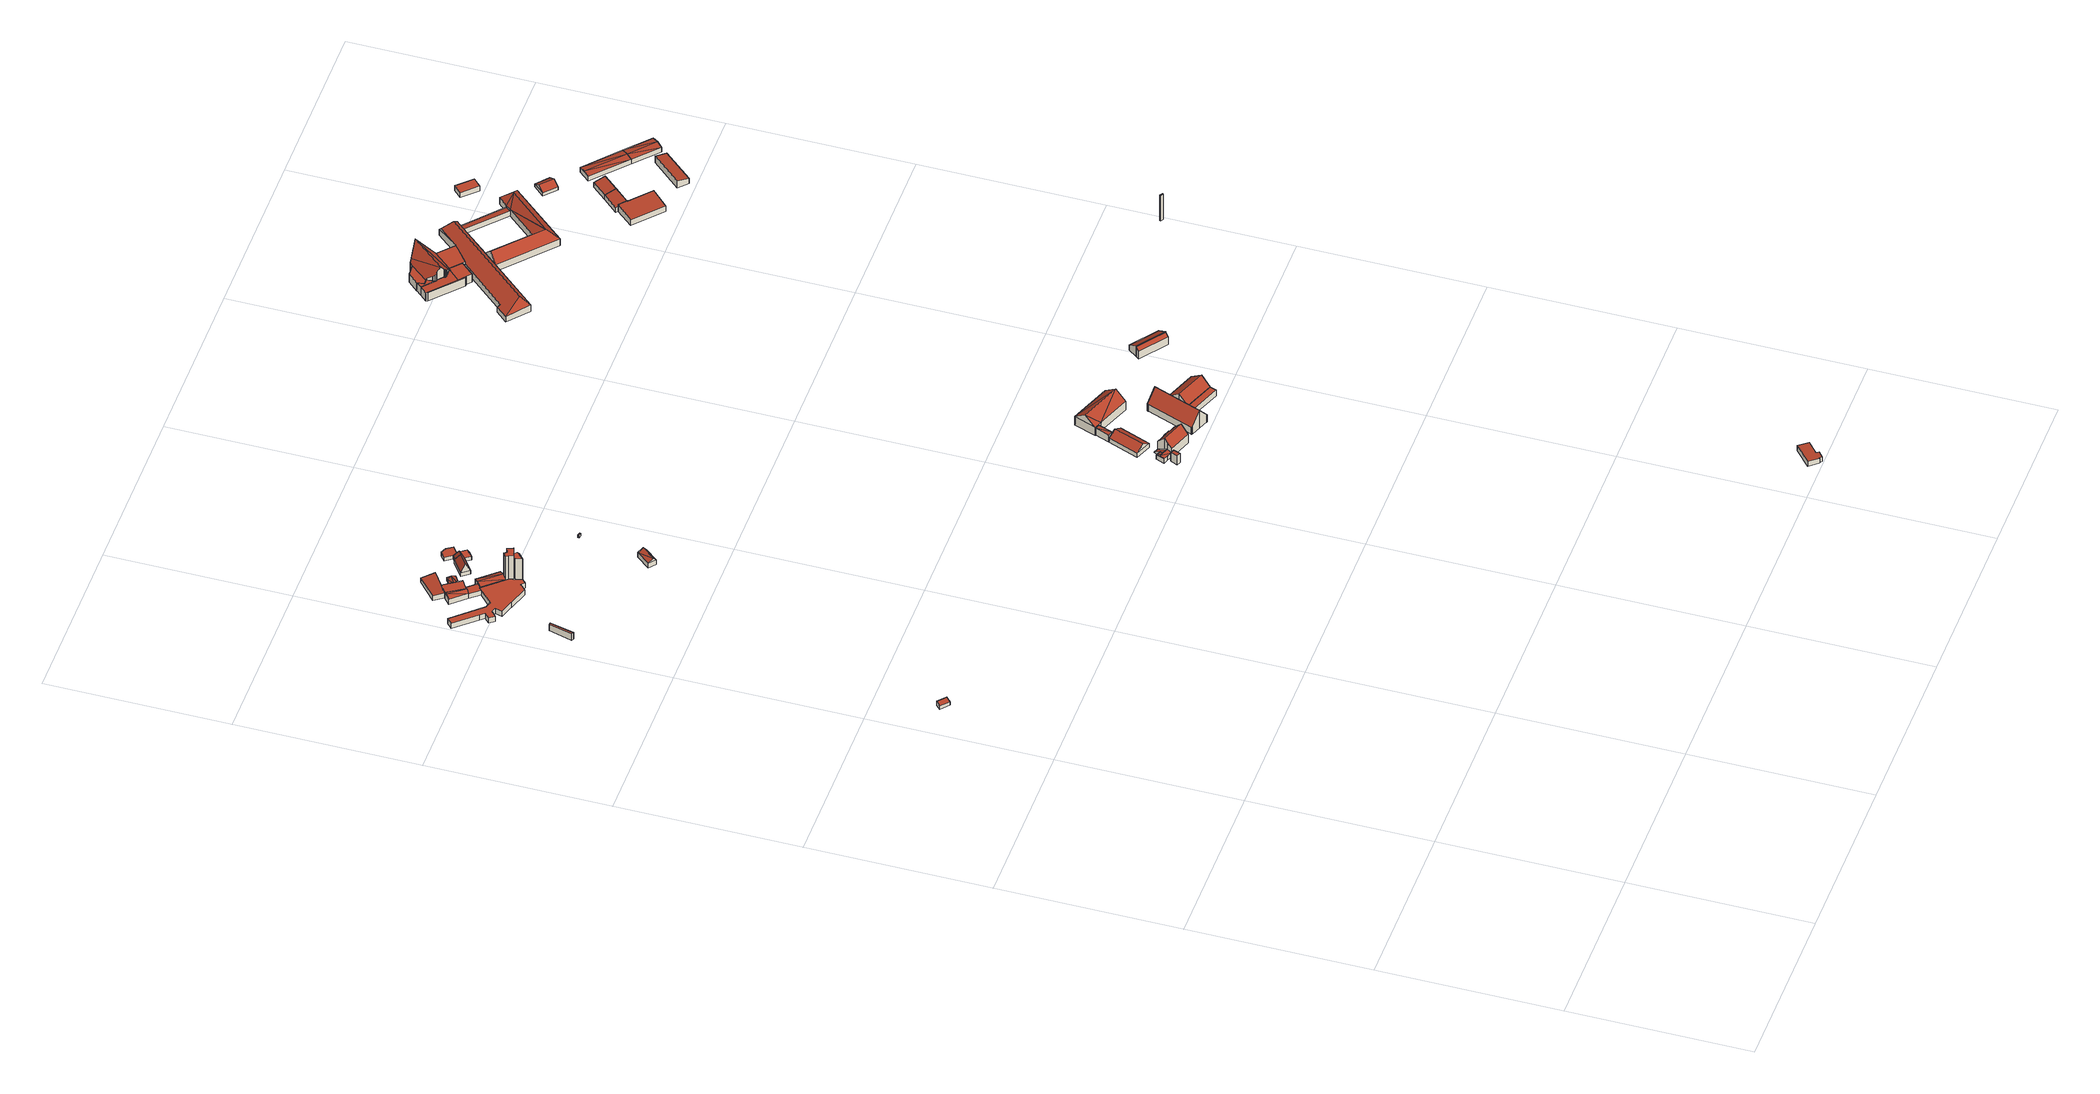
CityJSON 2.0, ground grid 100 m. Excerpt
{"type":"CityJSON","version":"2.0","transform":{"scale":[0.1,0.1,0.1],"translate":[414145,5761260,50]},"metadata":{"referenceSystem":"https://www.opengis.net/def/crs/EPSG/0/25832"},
"CityObjects":{
"building1":{"type":"Building","attributes":{"Gemeindeschluessel":"05570044","Geometrietyp2DReferenz":"3000","function":"31001_9998","roofType":"2100","measuredHeight":2.93},"geometry":[{"type":"Solid","lod":"2","boundaries":[[[[0,1,2,3]],[[4,5,1,0]],[[6,7,5,4]],[[3,2,7,6]],[[4,0,3,6]],[[1,5,7,2]]]],"semantics":{"surfaces":[{"type":"WallSurface"},{"type":"RoofSurface"},{"type":"GroundSurface"}],"values":[[0,0,0,0,1,2]]}}]},
"building2":{"type":"Building","attributes":{"Gemeindeschluessel":"05570044","Geometrietyp2DReferenz":"3000","function":"51009_1610","roofType":"2100","measuredHeight":4.32},"geometry":[{"type":"Solid","lod":"2","boundaries":[[[[8,9,10,11]],[[12,13,9,8]],[[14,15,13,12]],[[11,10,15,14]],[[12,8,11,14]],[[9,13,15,10]]]],"semantics":{"surfaces":[{"type":"WallSurface"},{"type":"RoofSurface"},{"type":"GroundSurface"}],"values":[[0,0,0,0,1,2]]}}]},
"building3":{"type":"Building","attributes":{"Gemeindeschluessel":"05570044","Geometrietyp2DReferenz":"3000","function":"31001_2000","roofType":"1000","measuredHeight":3.44},"address":[{"country":"Germany","locality":"Telgte","thoroughfareNumber":"12","thoroughfareName":"Lauheide"}],"geometry":[{"type":"Solid","lod":"2","boundaries":[[[[16,17,18,19]],[[20,21,17,16]],[[22,23,21,20]],[[24,25,23,22]],[[26,27,25,24]],[[28,29,27,26]],[[30,31,29,28]],[[32,33,31,30]],[[34,35,33,32]],[[36,37,35,34]],[[38,39,37,36]],[[40,41,39,38]],[[42,43,41,40]],[[44,45,43,42]],[[46,47,45,44]],[[48,49,47,46]],[[50,51,49,48]],[[52,53,51,50]],[[54,55,53,52]],[[56,57,55,54]],[[58,59,57,56]],[[19,18,59,58]],[[56,54,52,50,48,46,44,42,40,38,36,34,32,30,28,26,24,22,20,16,19,58]],[[17,21,23,25,27,29,31,33,35,37,39,41,43,45,47,49,51,53,55,57,59,18]]]],"semantics":{"surfaces":[{"type":"WallSurface"},{"type":"RoofSurface"},{"type":"GroundSurface"}],"values":[[0,0,0,0,0,0,0,0,0,0,0,0,0,0,0,0,0,0,0,0,0,0,1,2]]}}]},
"building4":{"type":"Building","attributes":{"Gemeindeschluessel":"05570044","Geometrietyp2DReferenz":"3000","function":"31001_2740"},"children":["building4-1","building4-2"]},
"building4-1":{"type":"BuildingPart","attributes":{"roofType":"3100","measuredHeight":4.84},"parents":["building4"],"geometry":[{"type":"Solid","lod":"2","boundaries":[[[[60,61,62,63,64]],[[65,66,67,68,69]],[[64,63,66,65]],[[60,70,69]],[[65,71,64]],[[70,60,64]],[[64,71,70]],[[69,70,71]],[[71,65,69]],[[62,67,66,63]],[[61,60,69,68]],[[67,62,61,68]]]],"semantics":{"surfaces":[{"type":"WallSurface"},{"type":"RoofSurface"},{"type":"GroundSurface"},{"type":"ClosureSurface"}],"values":[[0,0,0,0,0,1,1,1,1,2,0,3]]}}]},
"building4-2":{"type":"BuildingPart","attributes":{"roofType":"1000","measuredHeight":3},"parents":["building4"],"geometry":[{"type":"Solid","lod":"2","boundaries":[[[[72,37,73,74]],[[75,35,37,72]],[[76,33,35,75]],[[68,67,33,76]],[[77,78,62,61]],[[74,73,78,77]],[[61,68,76,75,72,74,77]],[[37,35,33,67,62,78,73]],[[67,68,61,62]]]],"semantics":{"surfaces":[{"type":"WallSurface"},{"type":"RoofSurface"},{"type":"GroundSurface"},{"type":"ClosureSurface"}],"values":[[0,0,0,0,0,0,1,2,3]]}}]},
"building5":{"type":"Building","attributes":{"Gemeindeschluessel":"05570044","Geometrietyp2DReferenz":"3000","function":"31001_2000","roofType":"1000","measuredHeight":3.33},"geometry":[{"type":"Solid","lod":"2","boundaries":[[[[79,80,81,82]],[[83,84,80,79]],[[85,86,84,83]],[[87,88,86,85]],[[89,90,88,87]],[[91,92,90,89]],[[93,94,92,91]],[[82,81,94,93]],[[91,89,87,85,83,79,82,93]],[[80,84,86,88,90,92,94,81]]]],"semantics":{"surfaces":[{"type":"WallSurface"},{"type":"RoofSurface"},{"type":"GroundSurface"}],"values":[[0,0,0,0,0,0,0,0,1,2]]}}]},
"building6":{"type":"Building","attributes":{"Gemeindeschluessel":"05570044","Geometrietyp2DReferenz":"3000","function":"31001_2000","roofType":"2100","measuredHeight":3.31},"geometry":[{"type":"Solid","lod":"2","boundaries":[[[[95,96,97,98]],[[99,100,96,95]],[[101,102,100,99]],[[103,104,102,101]],[[105,106,104,103]],[[107,108,106,105]],[[98,97,108,107]],[[107,105,103,101,99,95,98]],[[96,100,102,104,106,108,97]]]],"semantics":{"surfaces":[{"type":"WallSurface"},{"type":"RoofSurface"},{"type":"GroundSurface"}],"values":[[0,0,0,0,0,0,0,1,2]]}}]},
"building7":{"type":"Building","attributes":{"Gemeindeschluessel":"05570044","Geometrietyp2DReferenz":"3000","function":"31001_2000"},"children":["building7-1","building7-2","building7-3"]},
"building7-1":{"type":"BuildingPart","attributes":{"roofType":"1000","measuredHeight":19.24},"parents":["building7"],"geometry":[{"type":"Solid","lod":"2","boundaries":[[[[109,110,111,112,113]],[[114,115,116,110,109]],[[117,118,119,120,121,122]],[[123,124,118,117]],[[125,126,124,123]],[[127,128,129,126,125]],[[125,123,117,122,114,109,113,130,131,127]],[[110,116,119,118,124,126,129,111]],[[115,114,122,121]],[[119,116,115,120]],[[115,121,120]],[[130,113,112]],[[128,127,131]],[[111,129,128,112]],[[128,131,130,112]]]],"semantics":{"surfaces":[{"type":"WallSurface"},{"type":"RoofSurface"},{"type":"GroundSurface"},{"type":"ClosureSurface"}],"values":[[0,0,0,0,0,0,1,2,0,3,3,0,0,3,3]]}}]},
"building7-2":{"type":"BuildingPart","attributes":{"roofType":"3100","measuredHeight":4.72},"parents":["building7"],"geometry":[{"type":"Solid","lod":"2","boundaries":[[[[120,119,132,133]],[[134,135,116,115]],[[136,137,135,134]],[[138,139,137,136]],[[133,132,139,138]],[[133,138,140]],[[141,142,140,138]],[[121,140,142,115]],[[142,134,115]],[[140,121,120,133]],[[141,138,136]],[[142,141,136,134]],[[119,116,135,137,139,132]],[[119,120,115,116]],[[121,115,120]]]],"semantics":{"surfaces":[{"type":"WallSurface"},{"type":"RoofSurface"},{"type":"GroundSurface"},{"type":"ClosureSurface"}],"values":[[0,0,0,0,0,1,1,1,1,0,0,0,2,3,3]]}}]},
"building7-3":{"type":"BuildingPart","attributes":{"roofType":"5000","measuredHeight":20.16},"parents":["building7"],"geometry":[{"type":"Solid","lod":"2","boundaries":[[[[143,144,145,146]],[[147,148,144,143]],[[112,111,148,147]],[[146,145,129,128]],[[130,112,147,143,149,150]],[[143,146,149]],[[128,131,150,149,146]],[[144,148,111,129,145]],[[111,112,128,129]],[[150,131,130]],[[130,131,128,112]]]],"semantics":{"surfaces":[{"type":"WallSurface"},{"type":"RoofSurface"},{"type":"GroundSurface"},{"type":"ClosureSurface"}],"values":[[0,0,0,0,1,1,1,2,3,0,3]]}}]},
"building8":{"type":"Building","attributes":{"Gemeindeschluessel":"05570044","Geometrietyp2DReferenz":"3000","function":"31001_2740","roofType":"5000","measuredHeight":2.68},"geometry":[{"type":"Solid","lod":"2","boundaries":[[[[151,152,153,154]],[[155,156,152,151]],[[157,158,156,155]],[[159,160,158,157]],[[161,162,160,159]],[[154,153,162,161]],[[157,163,159]],[[164,159,163]],[[155,151,163]],[[151,164,163]],[[151,154,161,164]],[[163,157,155]],[[164,161,159]],[[152,156,158,160,162,153]]]],"semantics":{"surfaces":[{"type":"WallSurface"},{"type":"RoofSurface"},{"type":"GroundSurface"}],"values":[[0,0,0,0,0,0,1,1,1,1,1,0,0,2]]}}]},
"building9":{"type":"Building","attributes":{"Gemeindeschluessel":"05570044","Geometrietyp2DReferenz":"3000","function":"31001_2740","roofType":"5000","measuredHeight":7.49},"geometry":[{"type":"Solid","lod":"2","boundaries":[[[[165,166,167,168]],[[169,170,166,165]],[[171,172,170,169]],[[173,174,172,171]],[[175,176,174,173]],[[177,178,176,175]],[[179,180,178,177]],[[181,182,180,179]],[[168,167,182,181]],[[177,175,183,184,185,186,187]],[[183,175,173,188]],[[173,171,188]],[[169,165,184]],[[169,184,183]],[[169,183,188]],[[188,171,169]],[[184,165,168,185]],[[185,168,181,186]],[[179,187,186,181]],[[187,179,177]],[[166,170,172,174,176,178,180,182,167]]]],"semantics":{"surfaces":[{"type":"WallSurface"},{"type":"RoofSurface"},{"type":"GroundSurface"}],"values":[[0,0,0,0,0,0,0,0,0,1,1,1,1,1,1,1,1,1,1,0,2]]}}]},
"building10":{"type":"Building","attributes":{"Gemeindeschluessel":"05570044","Geometrietyp2DReferenz":"3000","function":"31001_9998","roofType":"3100","measuredHeight":4.89},"geometry":[{"type":"Solid","lod":"2","boundaries":[[[[189,190,191,192]],[[193,194,190,189]],[[195,196,194,193]],[[192,191,196,195]],[[189,197,193]],[[195,198,192]],[[198,197,189]],[[189,192,198]],[[195,193,197]],[[197,198,195]],[[190,194,196,191]]]],"semantics":{"surfaces":[{"type":"WallSurface"},{"type":"RoofSurface"},{"type":"GroundSurface"}],"values":[[0,0,0,0,0,0,1,1,1,1,2]]}}]},
"building11":{"type":"Building","attributes":{"Gemeindeschluessel":"05570044","Geometrietyp2DReferenz":"3000","function":"51009_1610","roofType":"1000","measuredHeight":2.55},"geometry":[{"type":"Solid","lod":"2","boundaries":[[[[199,200,166,201]],[[202,203,200,199]],[[204,205,203,202]],[[206,207,205,204]],[[208,170,207,206]],[[201,166,170,208]],[[206,204,202,199,201,208]],[[200,203,205,207,170,166]]]],"semantics":{"surfaces":[{"type":"WallSurface"},{"type":"RoofSurface"},{"type":"GroundSurface"}],"values":[[0,0,0,0,0,0,1,2]]}}]},
"building12":{"type":"Building","attributes":{"Gemeindeschluessel":"05570044","Geometrietyp2DReferenz":"3000","function":"51002_1400","roofType":"5000","measuredHeight":1.79},"geometry":[{"type":"Solid","lod":"2","boundaries":[[[[209,210,211,212]],[[213,214,210,209]],[[215,216,214,213]],[[212,211,216,215]],[[217,215,213,218]],[[213,209,218]],[[218,209,212,217]],[[212,215,217]],[[210,214,216,211]]]],"semantics":{"surfaces":[{"type":"WallSurface"},{"type":"RoofSurface"},{"type":"GroundSurface"}],"values":[[0,0,0,0,1,1,1,1,2]]}}]},
"building13":{"type":"Building","attributes":{"Gemeindeschluessel":"05570044","Geometrietyp2DReferenz":"3000","function":"31001_9998","roofType":"2100","measuredHeight":6},"geometry":[{"type":"Solid","lod":"2","boundaries":[[[[219,220,221,222]],[[223,224,220,219]],[[225,226,224,223]],[[222,221,226,225]],[[223,219,222,225]],[[220,224,226,221]]]],"semantics":{"surfaces":[{"type":"WallSurface"},{"type":"RoofSurface"},{"type":"GroundSurface"}],"values":[[0,0,0,0,1,2]]}}]},
"building14":{"type":"Building","attributes":{"Gemeindeschluessel":"05570044","Geometrietyp2DReferenz":"3000","function":"31001_9998","roofType":"5000","measuredHeight":3.8},"geometry":[{"type":"Solid","lod":"2","boundaries":[[[[227,228,229,230]],[[231,232,228,227]],[[233,234,232,231]],[[235,236,234,233]],[[237,238,236,235]],[[239,240,238,237]],[[230,229,240,239]],[[241,242,231]],[[242,235,233,231]],[[237,230,239]],[[227,230,241]],[[230,242,241]],[[230,237,242]],[[241,231,227]],[[242,237,235]],[[228,232,234,236,238,240,229]]]],"semantics":{"surfaces":[{"type":"WallSurface"},{"type":"RoofSurface"},{"type":"GroundSurface"}],"values":[[0,0,0,0,0,0,0,1,1,1,1,1,1,0,0,2]]}}]},
"building15":{"type":"Building","attributes":{"Gemeindeschluessel":"05570044","Geometrietyp2DReferenz":"3000","function":"31001_9998","roofType":"2100","measuredHeight":3.74},"geometry":[{"type":"Solid","lod":"2","boundaries":[[[[243,240,229,244]],[[245,246,240,243]],[[247,248,246,245]],[[249,228,248,247]],[[244,229,228,249]],[[247,245,243,244,249]],[[240,246,248,228,229]]]],"semantics":{"surfaces":[{"type":"WallSurface"},{"type":"RoofSurface"},{"type":"GroundSurface"}],"values":[[0,0,0,0,0,1,2]]}}]},
"building16":{"type":"Building","attributes":{"Gemeindeschluessel":"05570044","Geometrietyp2DReferenz":"3000","function":"31001_3200","roofType":"2100","measuredHeight":3.47},"geometry":[{"type":"Solid","lod":"2","boundaries":[[[[250,251,252,253]],[[254,255,251,250]],[[256,257,255,254]],[[258,259,257,256]],[[260,261,259,258]],[[262,263,261,260]],[[264,265,263,262]],[[253,252,265,264]],[[262,260,258,256,254,250,253,264]],[[251,255,257,259,261,263,265,252]]]],"semantics":{"surfaces":[{"type":"WallSurface"},{"type":"RoofSurface"},{"type":"GroundSurface"}],"values":[[0,0,0,0,0,0,0,0,1,2]]}}]},
"building17":{"type":"Building","attributes":{"Gemeindeschluessel":"05570044","Geometrietyp2DReferenz":"3000","function":"31001_1000","roofType":"3100","measuredHeight":10.18},"geometry":[{"type":"Solid","lod":"2","boundaries":[[[[266,267,268,269]],[[270,271,267,266]],[[272,273,271,270]],[[274,275,273,272]],[[276,277,275,274]],[[278,279,277,276]],[[280,281,279,278]],[[282,283,281,280]],[[284,285,283,282]],[[286,287,285,284]],[[288,289,287,286]],[[269,268,289,288]],[[282,280,278,276,274,272,270,266,284]],[[269,288,286,284,266]],[[267,271,273,275,277,279,281,283,285,287,289,268]]]],"semantics":{"surfaces":[{"type":"WallSurface"},{"type":"RoofSurface"},{"type":"GroundSurface"}],"values":[[0,0,0,0,0,0,0,0,0,0,0,0,1,1,2]]}}]},
"building18":{"type":"Building","attributes":{"Gemeindeschluessel":"05570044","Geometrietyp2DReferenz":"3000","function":"31001_2700","roofType":"5000","measuredHeight":5.54},"geometry":[{"type":"Solid","lod":"2","boundaries":[[[[290,291,292,293]],[[294,295,291,290]],[[296,297,295,294]],[[298,299,297,296]],[[293,292,299,298]],[[300,290,293,298,301]],[[294,300,301,296]],[[290,300,294]],[[296,301,298]],[[291,295,297,299,292]]]],"semantics":{"surfaces":[{"type":"WallSurface"},{"type":"RoofSurface"},{"type":"GroundSurface"}],"values":[[0,0,0,0,0,1,1,0,0,2]]}}]},
"building19":{"type":"Building","attributes":{"Gemeindeschluessel":"05570044","Geometrietyp2DReferenz":"3000","function":"31001_2700","roofType":"3100","measuredHeight":5.08},"geometry":[{"type":"Solid","lod":"2","boundaries":[[[[302,303,304,305]],[[306,307,303,302]],[[308,309,307,306]],[[305,304,309,308]],[[302,310,306]],[[308,311,305]],[[311,310,302]],[[302,305,311]],[[306,310,311]],[[311,308,306]],[[303,307,309,304]]]],"semantics":{"surfaces":[{"type":"WallSurface"},{"type":"RoofSurface"},{"type":"GroundSurface"}],"values":[[0,0,0,0,0,0,1,1,1,1,2]]}}]},
"building20":{"type":"Building","attributes":{"Gemeindeschluessel":"05570044","Geometrietyp2DReferenz":"3000","function":"31001_2700","roofType":"5000","measuredHeight":10.45},"geometry":[{"type":"Solid","lod":"2","boundaries":[[[[312,313,314,315]],[[316,317,313,312]],[[318,319,317,316]],[[320,321,319,318]],[[322,323,321,320]],[[315,314,323,322]],[[324,312,315]],[[325,324,315]],[[318,316,324]],[[324,325,318]],[[322,320,318,325]],[[324,316,312]],[[325,315,322]],[[313,317,319,321,323,314]]]],"semantics":{"surfaces":[{"type":"WallSurface"},{"type":"RoofSurface"},{"type":"GroundSurface"}],"values":[[0,0,0,0,0,0,1,1,1,1,1,0,0,2]]}}]},
"building21":{"type":"Building","attributes":{"Gemeindeschluessel":"05570044","Geometrietyp2DReferenz":"3000","function":"31001_1100"},"address":[{"country":"Germany","locality":"Telgte","thoroughfareNumber":"3","thoroughfareName":"Lauheide"}],"children":["building21-1","building21-2"]},
"building21-1":{"type":"BuildingPart","attributes":{"roofType":"3100","measuredHeight":8.89},"parents":["building21"],"geometry":[{"type":"Solid","lod":"2","boundaries":[[[[326,327,328,329]],[[330,331,327,326]],[[332,333,331,330]],[[334,335,333,332]],[[336,337,335,334]],[[338,339,337,336]],[[330,326,329,340,341,332]],[[342,338,336,334,332,341]],[[343,328,327,331,333,335,337,339]],[[342,341,344]],[[339,338,342,344,343]],[[344,341,340]],[[328,343,344,340,329]]]],"semantics":{"surfaces":[{"type":"WallSurface"},{"type":"RoofSurface"},{"type":"GroundSurface"},{"type":"ClosureSurface"}],"values":[[0,0,0,0,0,0,1,1,2,0,3,0,3]]}}]},
"building21-2":{"type":"BuildingPart","attributes":{"roofType":"3100","measuredHeight":11.96},"parents":["building21"],"geometry":[{"type":"Solid","lod":"2","boundaries":[[[[339,338,345]],[[346,347,339,345]],[[348,349,347,346]],[[350,351,349,348]],[[352,353,351,350]],[[354,355,353,352]],[[356,357,355,354]],[[358,359,357,356]],[[360,361,359,358]],[[362,363,361,360]],[[364,365,363,362]],[[366,367,365,364]],[[368,369,367,366]],[[370,371,369,368]],[[372,373,371,370]],[[374,375,373,372]],[[376,327,375,374]],[[377,329,328,327,376]],[[370,368,366,364,362,360,358,356,372]],[[354,352,350,348,346,345,342,344,340,377,376,374,372,356]],[[343,339,347,349,351,353,355,357,359,361,363,365,367,369,371,373,375,327,328]],[[338,342,345]],[[329,377,340]],[[338,339,343,344,342]],[[343,328,329,340,344]]]],"semantics":{"surfaces":[{"type":"WallSurface"},{"type":"RoofSurface"},{"type":"GroundSurface"},{"type":"ClosureSurface"}],"values":[[0,0,0,0,0,0,0,0,0,0,0,0,0,0,0,0,0,0,1,1,2,0,0,3,3]]}}]},
"building22":{"type":"Building","attributes":{"Gemeindeschluessel":"05570044","Geometrietyp2DReferenz":"3000","function":"31001_9998","roofType":"1000","measuredHeight":3.85},"geometry":[{"type":"Solid","lod":"2","boundaries":[[[[378,379,380,381]],[[382,383,379,378]],[[384,385,383,382]],[[381,380,385,384]],[[382,378,381,384]],[[379,383,385,380]]]],"semantics":{"surfaces":[{"type":"WallSurface"},{"type":"RoofSurface"},{"type":"GroundSurface"}],"values":[[0,0,0,0,1,2]]}}]},
"building23":{"type":"Building","attributes":{"Gemeindeschluessel":"05570044","Geometrietyp2DReferenz":"3000","function":"51009_1610","roofType":"2100","measuredHeight":6.84},"geometry":[{"type":"Solid","lod":"2","boundaries":[[[[386,387,388,389]],[[390,391,387,386]],[[392,393,391,390]],[[389,388,393,392]],[[390,386,389,392]],[[387,391,393,388]]]],"semantics":{"surfaces":[{"type":"WallSurface"},{"type":"RoofSurface"},{"type":"GroundSurface"}],"values":[[0,0,0,0,1,2]]}}]},
"building24":{"type":"Building","attributes":{"Gemeindeschluessel":"05570044","Geometrietyp2DReferenz":"3000","function":"31001_9998","roofType":"2100","measuredHeight":7},"geometry":[{"type":"Solid","lod":"2","boundaries":[[[[394,395,393,396]],[[397,398,395,394]],[[399,388,398,397]],[[396,393,388,399]],[[397,394,396,399]],[[395,398,388,393]]]],"semantics":{"surfaces":[{"type":"WallSurface"},{"type":"RoofSurface"},{"type":"GroundSurface"}],"values":[[0,0,0,0,1,2]]}}]},
"building25":{"type":"Building","attributes":{"Gemeindeschluessel":"05570044","Geometrietyp2DReferenz":"3000","function":"31001_3080"},"children":["building25-1","building25-2","building25-3","building25-4"]},
"building25-1":{"type":"BuildingPart","attributes":{"roofType":"1000","measuredHeight":5.34},"parents":["building25"],"geometry":[{"type":"Solid","lod":"2","boundaries":[[[[400,401,402,403]],[[404,405,401,400]],[[406,407,405,404]],[[408,409,407,406]],[[410,411,409,408]],[[412,413,411,410]],[[414,415,413,412]],[[416,417,415,414]],[[418,419,417,416]],[[420,421,422,423]],[[403,402,421,420]],[[423,418,416,414,412,410,408,406,404,400,403,420]],[[401,405,407,409,411,413,415,417,419,422,421,402]],[[423,422,419,418]]]],"semantics":{"surfaces":[{"type":"WallSurface"},{"type":"RoofSurface"},{"type":"GroundSurface"},{"type":"ClosureSurface"}],"values":[[0,0,0,0,0,0,0,0,0,0,0,1,2,3]]}}]},
"building25-2":{"type":"BuildingPart","attributes":{"roofType":"1000","measuredHeight":5.34},"parents":["building25"],"geometry":[{"type":"Solid","lod":"2","boundaries":[[[[424,425,426,427]],[[428,429,430,431]],[[427,426,429,428]],[[431,432,424,427,428]],[[425,433,430,429,426]],[[430,433,432,431]],[[425,424,432,433]]]],"semantics":{"surfaces":[{"type":"WallSurface"},{"type":"RoofSurface"},{"type":"GroundSurface"},{"type":"ClosureSurface"}],"values":[[0,0,0,1,2,3,3]]}}]},
"building25-3":{"type":"BuildingPart","attributes":{"roofType":"1000","measuredHeight":5.34},"parents":["building25"],"geometry":[{"type":"Solid","lod":"2","boundaries":[[[[434,435,436,437]],[[438,439,435,434]],[[440,441,439,438]],[[431,430,441,440]],[[440,438,434,437,432,431]],[[433,436,435,439,441,430]],[[432,433,430,431]],[[437,436,433,432]]]],"semantics":{"surfaces":[{"type":"WallSurface"},{"type":"RoofSurface"},{"type":"GroundSurface"},{"type":"ClosureSurface"}],"values":[[0,0,0,0,1,2,3,3]]}}]},
"building25-4":{"type":"BuildingPart","attributes":{"roofType":"1000","measuredHeight":5.34},"parents":["building25"],"geometry":[{"type":"Solid","lod":"2","boundaries":[[[[423,422,425,424]],[[442,443,419,418]],[[444,445,443,442]],[[446,447,445,444]],[[448,449,447,446]],[[450,451,449,448]],[[452,453,451,450]],[[454,455,453,452]],[[456,457,455,454]],[[458,459,457,456]],[[460,461,459,458]],[[437,436,461,460]],[[437,460,458,456,454,452,450,448,446,444,442,418,423,424,432]],[[422,419,443,445,447,449,451,453,455,457,459,461,436,433,425]],[[418,419,422,423]],[[432,433,436,437]],[[424,425,433,432]]]],"semantics":{"surfaces":[{"type":"WallSurface"},{"type":"RoofSurface"},{"type":"GroundSurface"},{"type":"ClosureSurface"}],"values":[[0,0,0,0,0,0,0,0,0,0,0,0,1,2,3,3,3]]}}]},
"building26":{"type":"Building","attributes":{"name":"Waldfriedhof Lauheide","Gemeindeschluessel":"05570044","Geometrietyp2DReferenz":"3000","function":"31001_3080","roofType":"5000","measuredHeight":9.37},"address":[{"country":"Germany","locality":"Telgte","thoroughfareNumber":"5","thoroughfareName":"Lauheide"}],"geometry":[{"type":"Solid","lod":"2","boundaries":[[[[462,463,464,465]],[[466,467,463,462]],[[468,469,467,466]],[[470,471,469,468]],[[472,473,471,470]],[[474,475,473,472]],[[476,477,475,474]],[[478,479,477,476]],[[480,481,479,478]],[[482,483,481,480]],[[484,485,483,482]],[[465,464,485,484]],[[486,465,487]],[[474,472,488,489]],[[474,489,486,487,484,482,480,478,476]],[[488,470,468,466,462,465,486,489]],[[470,488,472]],[[484,487,465]],[[463,467,469,471,473,475,477,479,481,483,485,464]]]],"semantics":{"surfaces":[{"type":"WallSurface"},{"type":"RoofSurface"},{"type":"GroundSurface"}],"values":[[0,0,0,0,0,0,0,0,0,0,0,0,1,1,1,1,0,0,2]]}}]},
"building27":{"type":"Building","attributes":{"Gemeindeschluessel":"05570044","Geometrietyp2DReferenz":"3000","function":"31001_3043"},"children":["building27-1","building27-2","building27-3"]},
"building27-1":{"type":"BuildingPart","attributes":{"roofType":"1000","measuredHeight":5.39},"parents":["building27"],"geometry":[{"type":"Solid","lod":"2","boundaries":[[[[406,490,491,492]],[[404,493,490,406]],[[400,494,493,404]],[[403,495,494,400]],[[420,496,495,403]],[[497,498,496,420]],[[499,500,498,497]],[[497,420,403,400,404,406,492,499]],[[490,493,494,495,496,498,500,491]],[[492,491,500,499]]]],"semantics":{"surfaces":[{"type":"WallSurface"},{"type":"RoofSurface"},{"type":"GroundSurface"},{"type":"ClosureSurface"}],"values":[[0,0,0,0,0,0,0,1,2,3]]}}]},
"building27-2":{"type":"BuildingPart","attributes":{"roofType":"3100","measuredHeight":12.82},"parents":["building27"],"geometry":[{"type":"Solid","lod":"2","boundaries":[[[[434,501,502,503]],[[437,504,501,434]],[[460,505,504,437]],[[458,506,505,460]],[[456,507,506,458]],[[454,508,507,456]],[[452,509,508,454]],[[450,510,509,452]],[[448,511,510,450]],[[446,512,511,448]],[[444,513,512,446]],[[418,514,513,444]],[[416,515,514,418]],[[414,516,515,416]],[[412,517,516,414]],[[410,518,517,412]],[[408,519,518,410]],[[492,491,519,408]],[[520,521,500,499]],[[522,523,521,520]],[[524,525,523,522]],[[526,527,525,524]],[[528,529,527,526]],[[530,531,529,528]],[[532,533,534,503,530,535,536,537,538]],[[539,540,541,542,543,544,545,546,538,537]],[[540,539,547,548]],[[549,550,499,492,551,552,553,554,555,556,557,558,548,547]],[[558,557,444,446]],[[541,540,548,558,446,448]],[[557,556,418,444]],[[556,555,416,418]],[[555,554,414,416]],[[554,553,412,414]],[[553,552,410,412]],[[552,551,408,410]],[[551,492,408]],[[550,549,522,520]],[[550,520,499]],[[549,547,539,537,524,522]],[[546,545,456,458]],[[532,538,546,458,460]],[[545,544,454,456]],[[544,543,452,454]],[[543,542,450,452]],[[542,541,448,450]],[[537,536,526,524]],[[536,535,528,526]],[[535,530,528]],[[534,434,503]],[[534,533,437,434]],[[533,532,460,437]],[[501,504,505,506,507,508,509,510,511,512,513,514,515,516,517,518,519,491,500,521,523,525,527,529,531,502]],[[499,500,491,492]],[[503,502,531,530]]]],"semantics":{"surfaces":[{"type":"WallSurface"},{"type":"RoofSurface"},{"type":"GroundSurface"},{"type":"ClosureSurface"}],"values":[[0,0,0,0,0,0,0,0,0,0,0,0,0,0,0,0,0,0,0,0,0,0,0,0,1,1,1,1,0,0,0,0,0,0,0,0,0,0,0,0,0,0,0,0,0,0,0,0,0,0,0,0,2,3,3]]}}]},
"building27-3":{"type":"BuildingPart","attributes":{"roofType":"1000","measuredHeight":5.39},"parents":["building27"],"geometry":[{"type":"Solid","lod":"2","boundaries":[[[[438,559,560,561]],[[503,502,559,438]],[[562,563,531,530]],[[561,560,563,562]],[[530,503,438,561,562]],[[559,502,531,563,560]],[[530,531,502,503]]]],"semantics":{"surfaces":[{"type":"WallSurface"},{"type":"RoofSurface"},{"type":"GroundSurface"},{"type":"ClosureSurface"}],"values":[[0,0,0,0,1,2,3]]}}]},
"building28":{"type":"Building","attributes":{"Gemeindeschluessel":"05570044","Geometrietyp2DReferenz":"3000","function":"31001_3080","roofType":"5000","measuredHeight":9.47},"geometry":[{"type":"Solid","lod":"2","boundaries":[[[[564,565,566,567]],[[568,569,565,564]],[[570,571,569,568]],[[572,573,571,570]],[[574,575,573,572]],[[576,577,575,574]],[[578,579,577,576]],[[567,566,579,578]],[[580,578,576,581]],[[576,574,581]],[[581,574,572]],[[581,572,570]],[[580,581,570]],[[582,580,570]],[[570,568,582]],[[582,568,564,583]],[[564,567,583]],[[582,583,567,578,580]],[[565,569,571,573,575,577,579,566]]]],"semantics":{"surfaces":[{"type":"WallSurface"},{"type":"RoofSurface"},{"type":"GroundSurface"}],"values":[[0,0,0,0,0,0,0,0,1,1,1,1,1,1,1,1,0,1,2]]}}]},
"building29":{"type":"Building","attributes":{"Gemeindeschluessel":"05570044","Geometrietyp2DReferenz":"3000","function":"31001_3080","roofType":"2100","measuredHeight":3.48},"geometry":[{"type":"Solid","lod":"2","boundaries":[[[[584,585,586,587]],[[588,589,585,584]],[[590,573,589,588]],[[591,571,573,590]],[[587,586,571,591]],[[590,588,584,587,591]],[[585,589,573,571,586]]]],"semantics":{"surfaces":[{"type":"WallSurface"},{"type":"RoofSurface"},{"type":"GroundSurface"}],"values":[[0,0,0,0,0,1,2]]}}]},
"building30":{"type":"Building","attributes":{"Gemeindeschluessel":"05570044","Geometrietyp2DReferenz":"3000","function":"51002_1400","roofType":"1000","measuredHeight":17.14},"geometry":[{"type":"Solid","lod":"2","boundaries":[[[[592,593,594,595]],[[596,597,593,592]],[[598,599,597,596]],[[595,594,599,598]],[[596,592,595,598]],[[593,597,599,594]]]],"semantics":{"surfaces":[{"type":"WallSurface"},{"type":"RoofSurface"},{"type":"GroundSurface"}],"values":[[0,0,0,0,1,2]]}}]},
"building31":{"type":"Building","attributes":{"Gemeindeschluessel":"05570044","Geometrietyp2DReferenz":"3000","function":"51009_1611","roofType":"2100","measuredHeight":4.89},"geometry":[{"type":"Solid","lod":"2","boundaries":[[[[600,601,602,603]],[[604,605,601,600]],[[606,607,605,604]],[[608,609,607,606]],[[610,611,609,608]],[[612,613,611,610]],[[603,602,613,612]],[[610,608,606,604,600,603,612]],[[601,605,607,609,611,613,602]]]],"semantics":{"surfaces":[{"type":"WallSurface"},{"type":"RoofSurface"},{"type":"GroundSurface"}],"values":[[0,0,0,0,0,0,0,1,2]]}}]},
"building32":{"type":"Building","attributes":{"Gemeindeschluessel":"05570044","Geometrietyp2DReferenz":"3000","function":"31001_2460","roofType":"2100","measuredHeight":4.35},"geometry":[{"type":"Solid","lod":"2","boundaries":[[[[614,615,616,617]],[[618,619,615,614]],[[620,605,619,618]],[[621,601,605,620]],[[617,616,601,621]],[[620,618,614,617,621]],[[615,619,605,601,616]]]],"semantics":{"surfaces":[{"type":"WallSurface"},{"type":"RoofSurface"},{"type":"GroundSurface"}],"values":[[0,0,0,0,0,1,2]]}}]},
"building33":{"type":"Building","attributes":{"Gemeindeschluessel":"05570044","Geometrietyp2DReferenz":"3000","function":"31001_9998","roofType":"1000","measuredHeight":3.19},"geometry":[{"type":"Solid","lod":"2","boundaries":[[[[622,623,624,625]],[[626,627,623,622]],[[628,629,627,626]],[[625,624,629,628]],[[626,622,625,628]],[[623,627,629,624]]]],"semantics":{"surfaces":[{"type":"WallSurface"},{"type":"RoofSurface"},{"type":"GroundSurface"}],"values":[[0,0,0,0,1,2]]}}]},
"building34":{"type":"Building","attributes":{"Gemeindeschluessel":"05570044","Geometrietyp2DReferenz":"3000","function":"51009_1611","roofType":"2100","measuredHeight":4.31},"geometry":[{"type":"Solid","lod":"2","boundaries":[[[[614,630,631,618]],[[632,633,630,614]],[[634,635,633,632]],[[618,631,635,634]],[[632,614,618,634]],[[630,633,635,631]]]],"semantics":{"surfaces":[{"type":"WallSurface"},{"type":"RoofSurface"},{"type":"GroundSurface"}],"values":[[0,0,0,0,1,2]]}}]},
"building35":{"type":"Building","attributes":{"Gemeindeschluessel":"05570044","Geometrietyp2DReferenz":"3000","function":"31001_9998","roofType":"3100","measuredHeight":4.27},"geometry":[{"type":"Solid","lod":"2","boundaries":[[[[636,637,638,639]],[[640,641,637,636]],[[642,643,641,640]],[[639,638,643,642]],[[636,644,640]],[[642,645,639]],[[639,645,644,636]],[[640,644,645,642]],[[637,641,643,638]]]],"semantics":{"surfaces":[{"type":"WallSurface"},{"type":"RoofSurface"},{"type":"GroundSurface"}],"values":[[0,0,0,0,0,0,1,1,2]]}}]},
"building36":{"type":"Building","attributes":{"Gemeindeschluessel":"05570044","Geometrietyp2DReferenz":"3000","function":"31001_2460","roofType":"2100","measuredHeight":4.54},"geometry":[{"type":"Solid","lod":"2","boundaries":[[[[646,647,648,649]],[[650,651,647,646]],[[652,653,651,650]],[[649,648,653,652]],[[650,646,649,652]],[[647,651,653,648]]]],"semantics":{"surfaces":[{"type":"WallSurface"},{"type":"RoofSurface"},{"type":"GroundSurface"}],"values":[[0,0,0,0,1,2]]}}]},
"building37":{"type":"Building","attributes":{"Gemeindeschluessel":"05570044","Geometrietyp2DReferenz":"3000","function":"31001_9998","roofType":"3100","measuredHeight":3.67},"geometry":[{"type":"Solid","lod":"2","boundaries":[[[[654,655,656,657]],[[658,659,655,654]],[[660,661,659,658]],[[657,656,661,660]],[[654,662,658]],[[660,663,657]],[[662,654,657]],[[657,663,662]],[[658,662,663]],[[663,660,658]],[[655,659,661,656]]]],"semantics":{"surfaces":[{"type":"WallSurface"},{"type":"RoofSurface"},{"type":"GroundSurface"}],"values":[[0,0,0,0,0,0,1,1,1,1,2]]}}]},
"building38":{"type":"Building","attributes":{"Gemeindeschluessel":"05570044","Geometrietyp2DReferenz":"3000","function":"31001_9998","roofType":"3100","measuredHeight":3.67},"geometry":[{"type":"Solid","lod":"2","boundaries":[[[[664,665,666,654]],[[667,668,665,664]],[[658,669,668,667]],[[654,666,669,658]],[[664,670,667]],[[658,662,654]],[[670,664,654]],[[654,662,670]],[[667,670,662]],[[662,658,667]],[[665,668,669,666]]]],"semantics":{"surfaces":[{"type":"WallSurface"},{"type":"RoofSurface"},{"type":"GroundSurface"}],"values":[[0,0,0,0,0,0,1,1,1,1,2]]}}]}
},
"vertices":[
[227,3619,27],[227,3619,6],[249,3644,6],[249,3644,35],[182,3659,27],[182,3659,6],[204,3683,35],[204,3683,6],
[153,5696,51],[153,5696,8],[141,5699,8],[141,5699,51],[120,5564,51],[120,5564,8],[107,5568,51],[107,5568,8],
[106,6005,39],[106,6005,5],[129,5978,5],[129,5978,39],[135,6032,39],[135,6032,5],[115,6054,39],[115,6054,5],[9,6172,39],[9,6172,5],[41,6200,39],[41,6200,5],[183,6043,39],[183,6043,5],[217,6032,39],[217,6032,5],[295,6104,39],[295,6104,5],[309,6116,39],[309,6116,5],[311,6113,39],[311,6113,5],[413,5999,39],[413,5999,5],[422,5966,39],[422,5966,5],[432,5931,39],[432,5931,5],[408,5910,39],[408,5910,5],[393,5927,39],[393,5927,5],[358,5896,39],[358,5896,5],[251,5931,39],[251,5931,5],[251,5932,39],[251,5932,5],[172,5956,39],[172,5956,5],[184,5996,39],[184,5996,5],[157,6003,39],[157,6003,5],
[279,6178,41],[279,6178,35],[279,6178,5],[217,6272,5],[217,6272,41],[175,6238,41],[175,6238,5],[248,6157,5],[248,6157,35],[248,6157,41],[263,6167,54],[196,6255,54],
[311,6113,35],[337,6136,5],[337,6136,35],[309,6116,35],[295,6104,35],[292,6187,35],[292,6187,5],
[219,6273,39],[219,6273,6],[217,6272,6],[217,6272,39],[242,6288,39],[242,6288,6],[241,6289,39],[241,6289,6],[269,6307,39],[269,6307,6],[331,6212,39],[331,6212,6],[292,6187,39],[292,6187,6],[279,6178,39],[279,6178,6],
[242,6288,36],[242,6288,2],[241,6289,2],[241,6289,35],[219,6273,36],[219,6273,2],[184,6325,31],[184,6325,2],[297,6423,30],[297,6423,2],[351,6363,36],[351,6363,2],[269,6307,36],[269,6307,2],
[413,5999,196],[413,5999,3],[420,5973,3],[420,5973,178],[420,5973,196],[403,6010,196],[403,6010,40],[403,6010,3],[437,6014,196],[437,6014,3],[424,6028,3],[424,6028,40],[424,6028,49],[424,6028,196],[462,6024,196],[462,6024,3],[474,5992,196],[474,5992,3],[444,5982,196],[444,5982,178],[444,5982,3],[430,5977,196],[433,5978,196],
[452,6054,3],[452,6054,40],[311,6113,40],[311,6113,3],[337,6136,40],[337,6136,3],[360,6157,40],[360,6157,3],[428,6032,51],[337,6136,50],[336,6135,51],
[432,5931,178],[432,5931,3],[464,5960,3],[464,5960,178],[422,5966,178],[422,5966,3],[441,5961,205],[432,5978,198],
[331,6292,25],[331,6292,5],[302,6274,5],[302,6274,25],[343,6300,25],[343,6300,5],[368,6262,25],[368,6262,5],[319,6230,25],[319,6230,5],[295,6269,25],[295,6269,5],[355,6282,32],[306,6250,32],
[506,6319,27],[506,6319,3],[482,6302,3],[482,6302,27],[519,6301,27],[519,6301,3],[557,6250,27],[557,6250,3],[529,6230,27],[529,6230,3],[507,6261,27],[507,6261,3],[427,6203,27],[427,6203,3],[396,6244,27],[396,6244,3],[479,6306,27],[479,6306,3],[511,6284,59],[501,6286,73],[478,6269,73],[474,6269,78],[412,6223,78],[533,6254,60],
[803,5444,31],[803,5444,1],[742,5370,1],[742,5370,31],[840,5412,31],[840,5412,1],[779,5339,31],[779,5339,1],[828,5423,50],[767,5349,50],
[480,6357,28],[480,6357,3],[506,6319,28],[511,6383,28],[511,6383,3],[542,6371,28],[542,6371,3],[567,6337,28],[567,6337,3],[519,6301,28],
[865,5770,21],[865,5770,4],[847,5774,4],[847,5774,21],[864,5762,21],[864,5762,4],[846,5766,21],[846,5766,4],[850,5769,22],[861,5767,22],
[2290,3067,69],[2290,3067,9],[2308,3107,9],[2308,3107,66],[2267,3076,69],[2267,3076,9],[2285,3116,66],[2285,3116,9],
[2324,3147,38],[2324,3147,9],[2297,3158,9],[2297,3158,38],[2314,3121,38],[2314,3121,9],[2287,3131,38],[2287,3131,9],[2258,3142,38],[2258,3142,9],[2276,3188,38],[2276,3188,9],[2305,3178,38],[2305,3178,9],[2323,3145,47],[2268,3166,47],
[2305,3178,34],[2297,3158,46],[2319,3212,14],[2319,3212,9],[2345,3203,13],[2345,3203,9],[2324,3147,46],
[3311,151,45],[3311,151,10],[3212,65,10],[3212,65,45],[3355,101,41],[3355,101,10],[3293,47,41],[3293,47,10],[3304,33,40],[3304,33,10],[3270,6,40],[3270,6,10],[3259,18,41],[3259,18,10],[3256,15,41],[3256,15,10],
[2330,3162,109],[2330,3162,7],[2324,3147,7],[2324,3147,93],[2345,3203,66],[2345,3203,7],[2345,3204,65],[2345,3204,7],[2405,3181,65],[2405,3181,7],[2409,3192,53],[2409,3192,7],[2448,3177,54],[2448,3177,7],[2444,3166,65],[2444,3166,7],[2472,3156,65],[2472,3156,7],[2457,3115,109],[2457,3115,7],[2441,3073,65],[2441,3073,7],[2314,3121,65],[2314,3121,7],
[2369,3436,64],[2369,3436,9],[2325,3453,9],[2325,3453,36],[2414,3419,36],[2414,3419,9],[2349,3249,36],[2349,3249,9],[2260,3284,36],[2260,3284,9],[2370,3436,64],[2305,3267,64],
[2355,3532,55],[2355,3532,8],[2325,3453,8],[2325,3453,55],[2399,3516,23],[2399,3516,8],[2369,3436,23],[2369,3436,8],[2377,3524,59],[2347,3444,59],
[2629,3569,61],[2629,3569,5],[2399,3656,5],[2399,3656,61],[2583,3446,61],[2583,3446,5],[2399,3516,61],[2399,3516,5],[2355,3532,61],[2355,3532,5],[2353,3534,61],[2353,3534,5],[2606,3507,110],[2376,3595,110],
[2711,3260,43],[2711,3260,3],[2710,3260,3],[2710,3260,43],[2877,3196,43],[2877,3196,3],[2853,3134,92],[2853,3134,3],[2834,3084,43],[2834,3084,3],[2668,3147,43],[2668,3147,3],[2654,3111,7],[2654,3111,3],[2707,3252,49],[2687,3198,92],[2670,3154,49],[2687,3198,3],[2687,3198,49],
[2654,3111,49],[2626,3037,50],[2626,3037,3],[2626,3036,49],[2626,3036,3],[2624,3032,49],[2624,3032,3],[2619,3033,55],[2619,3033,3],[2620,3034,55],[2620,3034,3],[2567,3054,122],[2567,3054,3],[2515,3074,55],[2515,3074,3],[2510,3076,49],[2510,3076,3],[2511,3081,49],[2511,3081,3],[2512,3080,49],[2512,3080,3],[2609,3337,50],[2609,3337,3],[2608,3337,49],[2608,3337,3],[2611,3343,49],[2611,3343,3],[2668,3321,122],[2668,3321,3],[2725,3300,49],[2725,3300,3],[2711,3260,49],[2710,3260,49],
[2668,3147,42],[2668,3147,4],[2654,3111,4],[2654,3111,42],[2834,3084,42],[2834,3084,4],[2820,3047,42],[2820,3047,4],
[3110,3392,55],[3110,3392,4],[3123,3410,4],[3123,3410,73],[2963,3499,56],[2963,3499,4],[2976,3517,73],[2976,3517,4],
[3011,3565,37],[3011,3565,4],[2976,3517,74],[3158,3458,37],[3158,3458,4],[3123,3410,74],
[2340,7083,67],[2340,7083,14],[2337,7085,14],[2337,7085,67],[2341,7083,67],[2341,7083,14],[2343,7055,67],[2343,7055,14],[2371,7056,67],[2371,7056,14],[2371,7055,67],[2371,7055,14],[2374,7053,67],[2374,7053,14],[2376,7023,67],[2376,7023,14],[2377,7023,67],[2377,7023,14],[2377,7010,67],[2377,7010,14],[2337,7094,67],[2337,7094,14],[2313,7067,14],[2313,7067,67],
[2279,7028,67],[2279,7028,14],[2280,7019,14],[2280,7019,67],[2445,6872,67],[2445,6872,14],[2455,6873,14],[2455,6873,67],[2422,6903,67],[2422,6903,14],
[2487,6975,67],[2487,6975,14],[2480,6967,14],[2480,6967,67],[2546,6921,67],[2546,6921,14],[2482,6850,67],[2482,6850,14],
[2378,7009,67],[2378,7009,14],[2382,7005,67],[2382,7005,14],[2389,7006,67],[2389,7006,14],[2420,6978,67],[2420,6978,14],[2420,6971,67],[2420,6971,14],[2425,6967,67],[2425,6967,14],[2438,6968,67],[2438,6968,14],[2438,6967,67],[2438,6967,14],[2468,6969,67],[2468,6969,14],[2471,6967,67],[2471,6967,14],
[2313,6665,41],[2313,6665,10],[2256,6602,10],[2256,6602,41],[2327,6652,53],[2327,6652,10],[2558,6911,53],[2558,6911,10],[2662,6992,68],[2662,6992,10],[2769,7113,46],[2769,7113,10],[2846,7044,55],[2846,7044,10],[2828,7024,55],[2828,7024,10],[2806,6999,55],[2806,6999,10],[2663,6838,55],[2663,6838,10],[2596,6762,55],[2596,6762,10],[2367,6504,55],[2367,6504,10],[2358,6561,104],[2367,6504,56],[2758,7101,68],[2788,7045,104],
[2343,7055,13],[2368,7056,13],[2368,7056,67],[2341,7083,13],[2340,7083,13],[2337,7085,13],[2337,7094,13],[2387,7150,67],[2387,7150,13],[2449,7154,67],[2449,7154,13],
[2487,6975,13],[2488,6973,13],[2488,6973,67],[2480,6967,13],[2471,6967,13],[2468,6969,13],[2438,6967,13],[2438,6968,13],[2425,6967,13],[2420,6971,13],[2420,6978,13],[2389,7006,13],[2382,7005,13],[2377,7010,13],[2377,7023,13],[2376,7023,13],[2374,7053,13],[2371,7055,13],[2371,7056,13],[2450,7154,67],[2450,7154,13],[2464,7170,67],[2464,7170,13],[2567,7176,67],[2567,7176,13],[2574,7073,67],[2574,7073,13],[2573,7072,67],[2573,7072,13],[2575,7070,67],[2575,7070,13],[2471,6967,75],[2480,6967,69],[2487,6975,69],[2573,7072,69],[2574,7073,70],[2567,7176,140],[2470,6968,76],[2566,7176,141],[2407,6990,141],[2420,6978,122],[2420,6971,118],[2425,6967,111],[2438,6968,102],[2438,6967,101],[2468,6969,79],[2484,7171,84],[2405,6991,139],[2464,7170,69],[2450,7154,68],[2371,7056,69],[2371,7055,70],[2374,7053,74],[2376,7023,95],[2377,7023,96],[2377,7010,105],[2382,7005,111],[2389,7006,116],
[2546,6921,13],[2558,6911,13],[2558,6911,67],[2662,6992,67],[2662,6992,13],
[2663,6838,56],[2663,6838,12],[2596,6762,12],[2596,6762,56],[2867,6657,56],[2867,6657,12],[3009,6818,56],[3009,6818,12],[3033,6845,56],[3033,6845,12],[3078,6895,56],[3078,6895,12],[3155,6827,56],[3155,6827,12],[2876,6513,56],[2876,6513,12],[2872,6586,106],[3082,6822,106],[2871,6586,106],[2629,6800,106],
[2828,7024,43],[2828,7024,12],[2806,6999,12],[2806,6999,47],[2919,6945,43],[2919,6945,12],[3033,6845,43],[3009,6818,47],
[3981,3699,184],[3981,3699,13],[3965,3709,13],[3965,3709,184],[3976,3693,184],[3976,3693,13],[3961,3703,184],[3961,3703,13],
[3206,6312,60],[3206,6312,11],[3126,6222,11],[3126,6222,47],[3246,6277,60],[3246,6277,11],[3244,6275,60],[3244,6275,11],[3358,6175,60],[3358,6175,11],[3347,6162,58],[3347,6162,11],[3279,6086,47],[3279,6086,11],
[3269,6405,43],[3269,6405,11],[3195,6322,11],[3195,6322,43],[3319,6360,55],[3319,6360,11],[3246,6277,55],[3206,6312,45],
[3108,7140,42],[3108,7140,10],[3065,7097,10],[3065,7097,42],[3186,7062,42],[3186,7062,10],[3143,7020,42],[3143,7020,10],
[3269,6405,12],[3319,6360,12],[3341,6485,43],[3341,6485,12],[3391,6441,55],[3391,6441,12],
[3319,6708,32],[3319,6708,13],[3252,6767,13],[3252,6767,32],[3266,6648,32],[3266,6648,13],[3199,6707,32],[3199,6707,13],[3293,6678,55],[3225,6737,55],
[3659,6203,43],[3659,6203,9],[3609,6247,9],[3609,6247,55],[3514,6039,43],[3514,6039,9],[3464,6084,55],[3464,6084,9],
[3614,6418,42],[3614,6418,12],[3428,6583,12],[3428,6583,42],[3560,6357,42],[3560,6357,12],[3374,6523,42],[3374,6523,12],[3587,6388,49],[3401,6553,49],
[3746,6301,42],[3746,6301,13],[3614,6418,13],[3692,6240,42],[3692,6240,13],[3560,6357,13],[3719,6270,49]
]}
